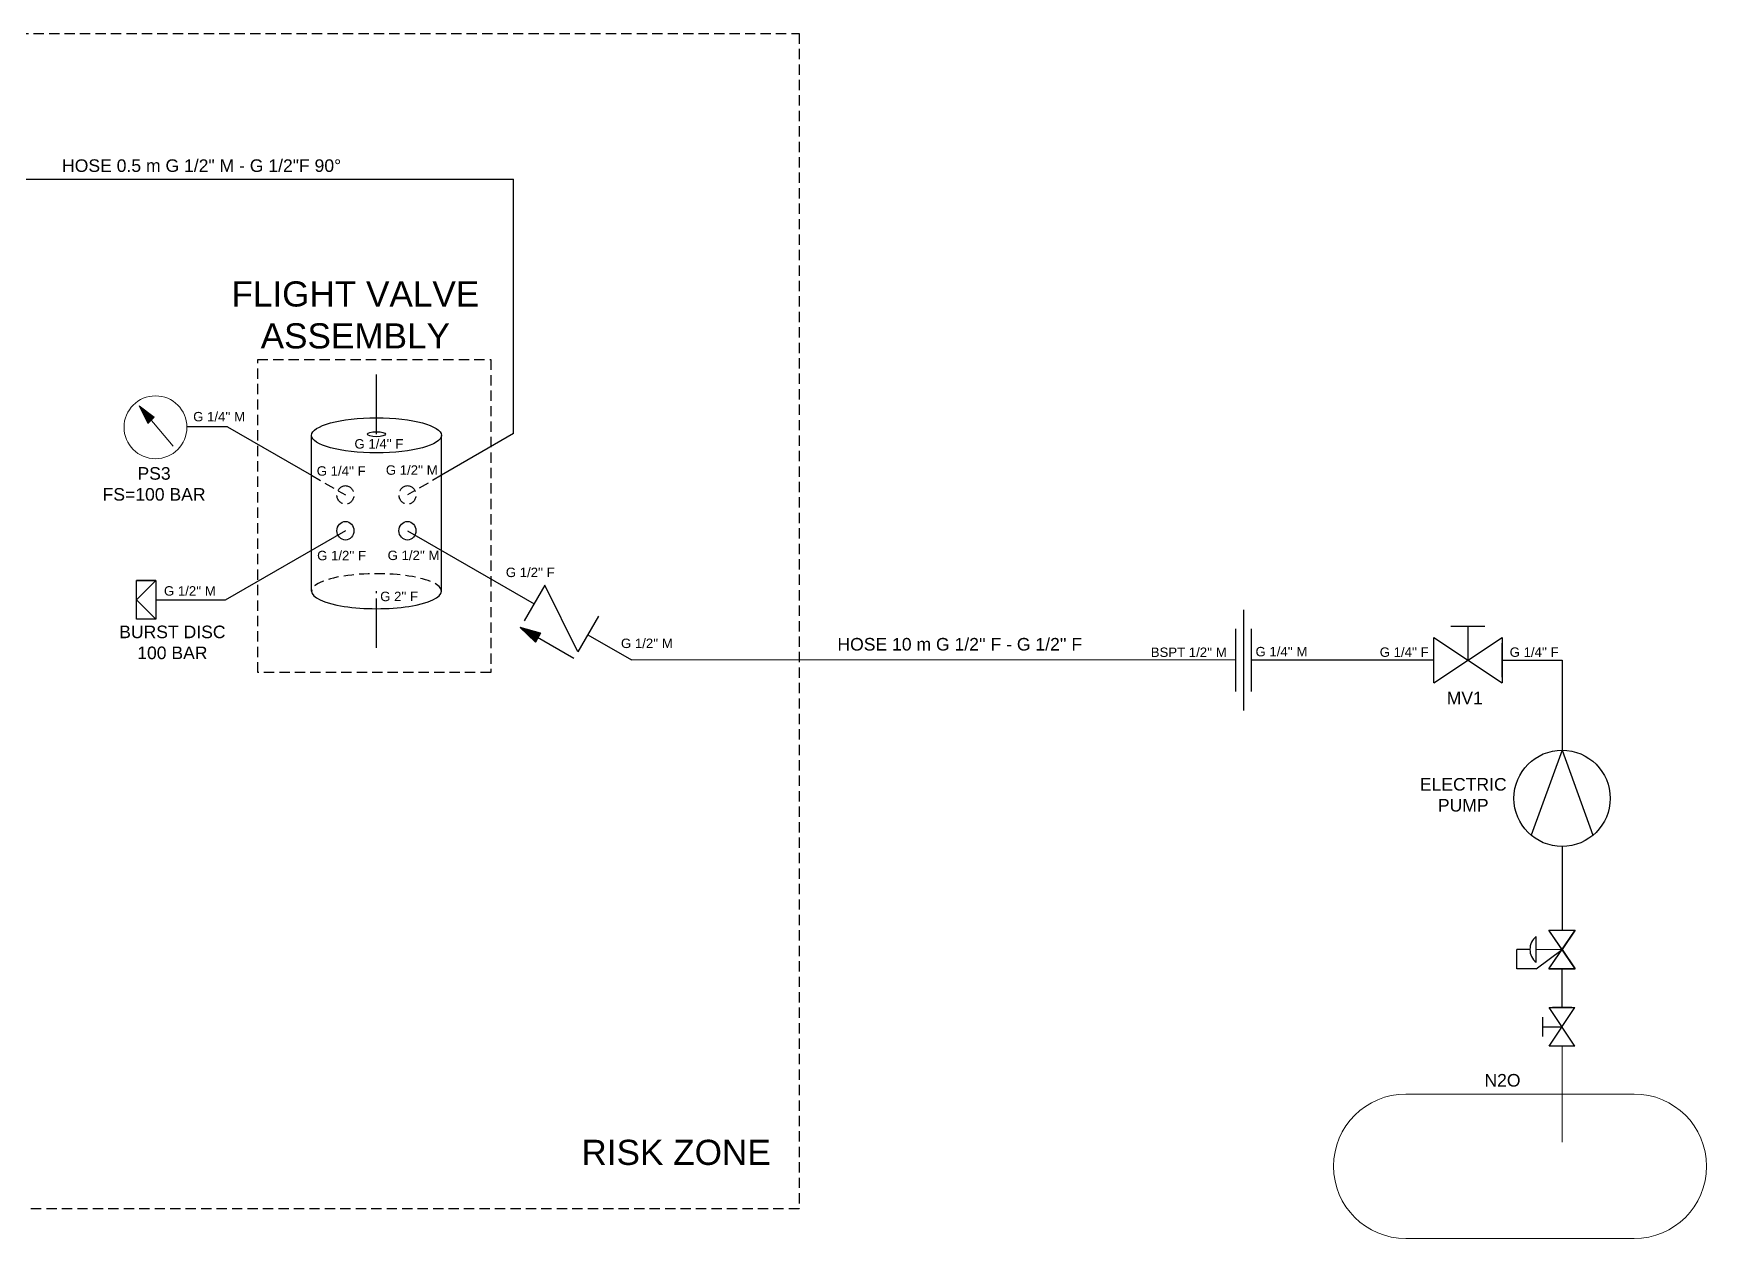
# Model space of a CAD drawing. Header units: inches. Extents: x 49.2 to 107.5, y 7.5 to 30.9.
# Drawn here: x 75.04 to 107.5, y 7.52 to 30.9 of the extents above; entities that cross this region are included whole.
import ezdxf
from ezdxf.enums import TextEntityAlignment as Align

# ---------------------------------------------------------------- set-up
doc = ezdxf.new("R2010")
doc.units = ezdxf.units.IN
doc.header["$MEASUREMENT"] = 0
doc.linetypes.add('TransientTextAxis', pattern=[0.3, 0.2, -0.1, 0, 0])
doc.layers.add('SYMS', color=7, linetype='Continuous')
doc.layers.add('WIRES', color=7, linetype='Continuous')
doc.styles.add('SIMPLEX', font='SIMPLEX')
doc.styles.add('WD', font='romans.shx')

# ---------------------------------------------------------------- blocks, each defined once
blk = doc.blocks.new('VGVA1_CHECK_VALVE1')
blk.add_hatch(color=256).paths.add_polyline_path([(-0.344, 0.379), (-0.406, 0.129), (-0.281, 0.129)])
at = {"ltscale": 3.2258}
for p, q in [((-0.344, 0.379), (-0.406, 0.129)), ((-0.344, -0.371), (-0.344, 0.379)), ((-0.344, 0.379), (-0.281, 0.129)), ((-0.25, -0.375), (0.25, 0.375)), ((0.25, 0.375), (-0.25, 0.375)), ((-0.281, 0.129), (-0.406, 0.129)), ((0.25, -0.375), (-0.25, -0.375))]:
    blk.add_line(p, q, dxfattribs=at)
at = {"ltscale": 25.4, "flags": 128}
blk.add_lwpolyline([(-0.344, 0.379), (-0.406, 0.129), (-0.281, 0.129)], close=True, dxfattribs=at)
at = {"style": 'WD'}
for tag, p, height in [('TERM02', (0.013, 0.395), 0.0625), ('X2TERM02', (0, 0.375), 0.005), ('RATING1', (0.285, -0.046), 0.125), ('DESC1', (0.285, -0.262), 0.125), ('X8TERM01', (0, -0.375), 0.005), ('TERM01', (0.024, -0.447), 0.0625), ('DESC2', (0.285, -0.446), 0.125), ('DESC3', (0.285, -0.636), 0.125), ('WDTAGALT', (0.285, -0.809), 0.125)]:
    blk.add_attdef(tag, p, '', height=height, dxfattribs=at)
at = {"style": 'WD', "flags": 1}
for tag, p in [('INST', (-0.432, 0.099)), ('LOC', (-0.432, -0.077)), ('TAG1', (-0.432, -0.266))]:
    blk.add_attdef(tag, text='', height=0.125, dxfattribs=at).set_placement(p, align=Align.RIGHT)
at = {"style": 'WD'}
blk.add_attdef('XREF', text='', height=0.0625, rotation=0.0625, dxfattribs=at).set_placement((0.379, 0.352), align=Align.TOP_CENTER)
at = {"style": 'WD', "flags": 1}
for tag, p in [('WDTYPE', (-0.414, -0.343)), ('FAMILY', (-0.407, -0.379)), ('CAT', (-0.407, -0.423)), ('MFG', (-0.405, -0.454)), ('ASSYCODE', (-0.377, -0.483))]:
    blk.add_attdef(tag, text='', height=0.01, dxfattribs=at).set_placement(p, align=Align.CENTER)
blk = doc.blocks.new('HMT1_PRESSURE_GAUGE')
blk.add_hatch(color=7).paths.add_polyline_path([(-0.13, 0.17), (-0.06, 0.03), (-0.01, 0.08)])
at = {"color": 7, "linetype": 'Continuous', "lineweight": 0, "ltscale": 645.15999}
for p, q in [((-0.13, 0.17), (0.14, -0.15)), ((-0.13, 0.17), (-0.06, 0.03)), ((-0.13, 0.17), (-0.01, 0.08)), ((-0.06, 0.03), (-0.01, 0.08))]:
    blk.add_line(p, q, dxfattribs=at)
at = {"color": 255, "linetype": 'Continuous', "lineweight": 0, "ltscale": 25.4, "flags": 128}
blk.add_lwpolyline([(-0.13, 0.17), (-0.06, 0.03), (-0.01, 0.08)], close=True, dxfattribs=at)
at = {"color": 7, "linetype": 'Continuous', "lineweight": 0, "ltscale": 645.15999}
blk.add_circle((0, 0), 0.25, dxfattribs=at)
at = {"style": 'WD', "width": 0.7}
for tag, p in [('INST', (-0.01, 0.531)), ('LOC', (-0.01, 0.406)), ('TAG1', (-0.01, 0.281)), ('DESC1', (0.021, -0.375)), ('DESC2', (0.021, -0.5)), ('DESC3', (0.021, -0.625)), ('WDTAGALT', (0.021, -0.75))]:
    blk.add_attdef(tag, text='', height=0.0938, dxfattribs=at).set_placement(p, align=Align.CENTER)
blk.add_attdef('TERM01', text='', height=0.0625, dxfattribs=at).set_placement((-0.281, 0.031), align=Align.RIGHT)
at = {"style": 'WD'}
for tag, p, height, flags in [('X4TERM01', (-0.25, 0), 0.005, 1), ('X1TERM02', (0.25, 0), 0.005, 1), ('FAMILY', (-0.052, -0.062), 0.01, 9), ('WDBLKNAM', (-0.052, -0.187), 0.01, 9)]:
    blk.add_attdef(tag, p, '', height=height, dxfattribs=dict(at, flags=flags))
at = {"flags": 1}
blk.add_attdef('WDTYPE', (0.094, 0.094), '', height=0.01, dxfattribs=at)
at = {"style": 'WD', "width": 0.7}
for tag, p, height in [('TERM02', (0.281, 0.031), 0.0625), ('RATING1', (0.281, -0.187), 0.0938)]:
    blk.add_attdef(tag, p, '', height=height, dxfattribs=at)
at = {"style": 'WD'}
blk.add_attdef('XREF', text='', height=0.0625, dxfattribs=at).set_placement((-0.281, -0.156), align=Align.RIGHT)
at = {"linetype": 'Continuous', "style": 'WD', "flags": 9}
for tag, p in [('CAT', (-0.052, -0.094)), ('MFG', (-0.052, -0.125)), ('ASSYCODE', (-0.052, -0.156))]:
    blk.add_attdef(tag, p, '', height=0.01, dxfattribs=at)
blk = doc.blocks.new('HGVA1_RUPTURE_DISK_PRES')
at = {"ltscale": 3.2258}
for p, q in [((-0.375, 0), (0.375, 0)), ((-0.375, -0.375), (-0.375, 0)), ((0, 0), (-0.375, -0.375)), ((0, 0), (0.375, -0.375)), ((0.375, -0.375), (0.375, 0))]:
    blk.add_line(p, q, dxfattribs=at)
at = {"ltscale": 25.4, "flags": 128}
blk.add_lwpolyline([(-0.375, 0), (0.375, 0), (0.375, -0.375), (-0.375, -0.375)], close=True, dxfattribs=at)
at = {"style": 'WD', "flags": 1}
for tag, p in [('INST', (-0.45, 0.29)), ('TAG1', (-0.449, -0.076)), ('LOC', (-0.45, 0.108))]:
    blk.add_attdef(tag, text='', height=0.125, dxfattribs=at).set_placement(p, align=Align.RIGHT)
at = {"style": 'WD'}
for tag, p, height in [('X2TERM02', (0, 0), 0.005), ('TERM02', (0.017, 0.012), 0.0625), ('RATING1', (0.388, -0.187), 0.125), ('DESC1', (0.388, -0.375), 0.125), ('X8TERM01', (0, -0.375), 0.005), ('TERM01', (0.028, -0.463), 0.0625), ('DESC2', (0.388, -0.559), 0.125), ('DESC3', (0.388, -0.749), 0.125), ('WDTAGALT', (0.388, -0.918), 0.125)]:
    blk.add_attdef(tag, p, '', height=height, dxfattribs=at)
blk.add_attdef('XREF', text='', height=0.0625, rotation=0.0625, dxfattribs=at).set_placement((0.526, 0.043), align=Align.TOP_CENTER)
at = {"style": 'WD', "flags": 1}
for tag, p in [('FAMILY', (-0.626, -0.321)), ('WDTYPE', (-0.612, -0.274)), ('CAT', (-0.626, -0.365)), ('MFG', (-0.625, -0.397)), ('ASSYCODE', (-0.597, -0.426))]:
    blk.add_attdef(tag, text='', height=0.01, dxfattribs=at).set_placement(p, align=Align.CENTER)
blk = doc.blocks.new('HTK1_PRESSURIZED_RESERVOIR')
at = {"color": 7, "linetype": 'Continuous', "lineweight": 0, "ltscale": 645.15999}
for p, q in [((0, -0.25), (0, 0)), ((-0.4062, -0.1246), (0.1875, -0.1246)), ((-0.4062, -0.5004), (0.1875, -0.5004))]:
    blk.add_line(p, q, dxfattribs=at)
for centre, start, end in [((-0.4062, -0.3125), 90, 270), ((0.1875, -0.3125), 270, 90)]:
    blk.add_arc(centre, 0.1879, start, end, dxfattribs=at)
at = {"style": 'WD', "width": 0.7}
for tag, p in [('INST', (-0.0708, 0.2187)), ('LOC', (-0.0708, 0.0625)), ('TAG1', (-0.0708, -0.0938))]:
    blk.add_attdef(tag, text='', height=0.125, dxfattribs=at).set_placement(p, align=Align.RIGHT)
at = {"style": 'WD'}
for tag, p, height, flags in [('X2TERM01', (0, 0), 0.005, 1), ('FAMILY', (-0.2583, -0.25), 0.01, 9), ('WDBLKNAM', (-0.2589, -0.375), 0.01, 9)]:
    blk.add_attdef(tag, p, '', height=height, dxfattribs=dict(at, flags=flags))
at = {"style": 'WD', "width": 0.7}
for tag, p, height in [('TERM01', (0.0312, -0.0938), 0.0625), ('RATING1', (0.4062, -0.375), 0.125)]:
    blk.add_attdef(tag, p, '', height=height, dxfattribs=at)
at = {"linetype": 'Continuous', "style": 'WD', "flags": 9}
for tag, p in [('CAT', (-0.2583, -0.2813)), ('MFG', (-0.2583, -0.3125)), ('ASSYCODE', (-0.2583, -0.3438))]:
    blk.add_attdef(tag, p, '', height=0.01, dxfattribs=at)
at = {"style": 'WD'}
blk.add_attdef('XREF', text='', height=0.0625, dxfattribs=at).set_placement((-0.625, -0.375), align=Align.RIGHT)
at = {"flags": 1}
blk.add_attdef('WDTYPE', (-0.2583, -0.4375), '', height=0.01, dxfattribs=at)
at = {"style": 'WD', "width": 0.7}
for tag, p in [('DESC1', (-0.1333, -0.6563)), ('DESC2', (-0.1333, -0.8125)), ('DESC3', (-0.1333, -1)), ('WDTAGALT', (-0.1333, -1.1563))]:
    blk.add_attdef(tag, text='', height=0.125, dxfattribs=at).set_placement(p, align=Align.CENTER)
blk = doc.blocks.new('VGVA1_BACK_PRESS_REG')
at = {"ltscale": 3.2258}
for p, q in [((-0.254, -0.375), (0.254, 0.375)), ((0.254, -0.375), (-0.254, 0.375)), ((-0.254, 0.375), (0.254, 0.375)), ((-0.875, -0.375), (-0.875, 0)), ((-0.625, 0), (-0.875, 0)), ((-0.5, -0.375), (0, 0)), ((-0.5, -0.375), (-0.875, -0.375)), ((-0.254, -0.375), (0.254, -0.375))]:
    blk.add_line(p, q, dxfattribs=at)
at = {"ltscale": 25.4}
for p, q in [((-0.254, 0.375), (0.254, 0.375)), ((0, 0), (-0.254, 0.375)), ((0.254, 0.375), (0, 0)), ((-0.5, -0.25), (-0.5, 0.25)), ((-0.254, -0.375), (0, 0)), ((0, 0), (0.254, -0.375)), ((0.254, -0.375), (-0.254, -0.375))]:
    blk.add_line(p, q, dxfattribs=at)
at = {"color": 7, "linetype": 'Continuous', "lineweight": 0, "ltscale": 3.2258}
for p, q in [((-0.5, -0.25), (-0.5, 0.25)), ((0, 0), (-0.5, 0))]:
    blk.add_line(p, q, dxfattribs=at)
blk.add_arc((-0.312, 0), 0.312, 126.8699, 233.1301, dxfattribs=at)
at = {"ltscale": 25.4}
blk.add_arc((-0.312, 0), 0.312, 126.8699, 233.1301, dxfattribs=at)
at = {"style": 'WD', "flags": 1}
for tag, p in [('INST', (-0.697, 0.693)), ('LOC', (-0.715, 0.532)), ('TAG1', (-0.725, 0.323))]:
    blk.add_attdef(tag, text='', height=0.125, dxfattribs=at).set_placement(p, align=Align.RIGHT)
at = {"style": 'WD'}
for tag, p, height in [('X2TERM01', (0, 0.375), 0.005), ('TERM01', (0.028, 0.391), 0.0625), ('X4TERM03', (-0.875, 0), 0.005), ('TERM03', (-0.847, 0.016), 0.0625), ('RATING1', (0.3, 0.011), 0.125), ('DESC1', (0.3, -0.205), 0.125), ('DESC2', (0.3, -0.389), 0.125), ('X8TERM02', (0, -0.375), 0.005), ('TERM02', (0.038, -0.449), 0.0625), ('WDTAGALT', (0.3, -0.769), 0.125), ('DESC3', (0.3, -0.579), 0.125)]:
    blk.add_attdef(tag, p, '', height=height, dxfattribs=at)
blk.add_attdef('XREF', text='', height=0.0625, rotation=0.0625, dxfattribs=at).set_placement((0.389, 0.375), align=Align.TOP_CENTER)
at = {"style": 'WD', "flags": 1}
for tag, p in [('FAMILY', (-0.813, -0.438)), ('CAT', (-0.813, -0.482)), ('MFG', (-0.811, -0.514)), ('ASSYCODE', (-0.783, -0.543)), ('WDTYPE', (-0.687, -0.477))]:
    blk.add_attdef(tag, text='', height=0.01, dxfattribs=at).set_placement(p, align=Align.CENTER)
blk = doc.blocks.new('VGVA1_SCREW_DOWN_VALVE')
for p, q in [((0.25, -0.375), (-0.25, 0.375)), ((-0.25, -0.375), (0.25, 0.375)), ((-0.25, 0.375), (0.25, 0.375)), ((0.187, 0.375), (-0.188, 0.375)), ((-0.375, -0.188), (-0.375, 0.187)), ((-0.375, 0), (0, 0)), ((0.25, -0.375), (-0.25, -0.375)), ((0.187, -0.375), (-0.188, -0.375))]:
    blk.add_line(p, q)
at = {"style": 'WD'}
for tag, p, height in [('X2TERM02', (0, 0.375), 0.005), ('TERM02', (0.009, 0.388), 0.0625), ('RATING1', (0.272, -0.134), 0.125), ('DESC1', (0.272, -0.35), 0.125), ('X8TERM01', (0, -0.375), 0.005), ('TERM01', (0.026, -0.447), 0.0625), ('DESC2', (0.272, -0.534), 0.125), ('DESC3', (0.272, -0.724), 0.125), ('WDTAGALT', (0.272, -0.9), 0.125)]:
    blk.add_attdef(tag, p, '', height=height, dxfattribs=at)
at = {"style": 'WD', "width": 0.7, "flags": 1}
blk.add_attdef('TAG1', text='', height=0.125, dxfattribs=at).set_placement((-0.476, 0.108), align=Align.RIGHT)
at = {"style": 'WD'}
blk.add_attdef('XREF', text='', height=0.0625, rotation=0.0625, dxfattribs=at).set_placement((0.4, 0.326), align=Align.TOP_CENTER)
at = {"style": 'WD', "width": 0.7}
for tag, p in [('INST', (-0.476, -0.068)), ('LOC', (-0.476, -0.235))]:
    blk.add_attdef(tag, text='', height=0.125, dxfattribs=at).set_placement(p, align=Align.RIGHT)
at = {"style": 'WD', "flags": 1}
for tag, p in [('WDTYPE', (-0.168, -0.021)), ('FAMILY', (-0.158, -0.04)), ('CAT', (-0.158, -0.085)), ('MFG', (-0.157, -0.116)), ('ASSYCODE', (-0.129, -0.145))]:
    blk.add_attdef(tag, text='', height=0.01, dxfattribs=at).set_placement(p, align=Align.CENTER)
blk = doc.blocks.new('VFI1_UNION')
at = {"ltscale": 3.2258}
for p, q in [((-0.4, -0.063), (0.4, -0.063)), ((-0.25, 0), (0.25, 0)), ((-0.25, -0.125), (0.25, -0.125))]:
    blk.add_line(p, q, dxfattribs=at)
at = {"style": 'WD'}
blk.add_attdef('WDTAGALT', text='', height=0.125, dxfattribs=at).set_placement((-0.035, 0.116), align=Align.RIGHT)
for tag, p, height in [('RATING1', (0.136, 0.123), 0.125), ('X2TERM02', (0, 0), 0.005), ('TERM02', (0.008, 0.013), 0.0625), ('X8TERM01', (0, -0.125), 0.005), ('DESC1', (-0.937, -0.297), 0.125), ('TERM01', (0.017, -0.206), 0.0625), ('DESC2', (-0.937, -0.481), 0.125), ('DESC3', (-0.937, -0.671), 0.125)]:
    blk.add_attdef(tag, p, '', height=height, dxfattribs=at)
blk.add_attdef('XREF', text='', height=0.0625, rotation=0.0625, dxfattribs=at).set_placement((0.597, -0.011), align=Align.TOP_CENTER)
at = {"style": 'WD', "flags": 1}
for tag, height, p in [('INST', 0.125, (0.078, -0.384)), ('WDTYPE', 0.01, (0.506, -0.167)), ('FAMILY', 0.01, (0.614, -0.146)), ('CAT', 0.01, (0.614, -0.19)), ('MFG', 0.01, (0.615, -0.222)), ('ASSYCODE', 0.01, (0.643, -0.251)), ('LOC', 0.125, (0.054, -0.545)), ('TAG1', 0.125, (0.072, -0.755))]:
    blk.add_attdef(tag, text='', height=height, dxfattribs=at).set_placement(p, align=Align.CENTER)

msp = doc.modelspace()

# ---------------------------------------------------------------- linework, layer by layer
for p, q in [((72.274, 28.072), (84.357, 28.072)), ((84.357, 23.137), (84.357, 28.072)), ((81.697, 23.125), (81.697, 24.287)), ((78.805, 23.27), (78.027, 23.27)), ((78.805, 23.27), (80.438, 22.328)), ((80.438, 20.08), (80.438, 23.109)), ((84.357, 23.137), (82.957, 22.328)), ((82.957, 20.08), (82.957, 23.103)), ((81.095, 21.253), (78.761, 19.906)), ((82.299, 21.253), (84.756, 19.834)), ((78.761, 19.906), (77.417, 19.906)), ((81.697, 18.983), (81.697, 19.741)), ((85.795, 19.234), (86.641, 18.746)), ((98.369, 18.742), (86.641, 18.746)), ((102.208, 18.741), (98.674, 18.742)), ((104.695, 16.995), (104.095, 15.346)), ((104.695, 16.995), (105.293, 15.344))]:
    msp.add_line(p, q)
at = {"linetype": 'TransientTextAxis'}
for p, q in [((80.438, 22.328), (81.095, 21.948)), ((82.957, 22.328), (82.299, 21.948)), ((81.697, 19.741), (81.697, 20.08))]:
    msp.add_line(p, q, dxfattribs=at)
at = {"color": 240, "linetype": 'TransientTextAxis', "true_color": 0xed1f24}
msp.add_lwpolyline([(49.246, 30.901), (89.895, 30.901), (89.895, 8.094), (49.246, 8.094)], close=True, dxfattribs=at)
at = {"color": 30, "linetype": 'TransientTextAxis', "true_color": 0xf8991e}
msp.add_lwpolyline([(79.393, 24.573), (83.914, 24.573), (83.914, 18.502), (79.393, 18.502)], close=True, dxfattribs=at)
msp.add_circle((104.695, 16.061), 0.934)
for centre, major_axis, ratio in [((81.697, 23.103), (-1.259, 0), 0.269859), ((81.697, 23.125), (-0.178, 0), 0.269917), ((81.095, 21.253), (0, 0.18), 0.915912), ((82.299, 21.253), (0, 0.18), 0.915912)]:
    msp.add_ellipse(centre, major_axis=major_axis, ratio=ratio)
at = {"linetype": 'TransientTextAxis'}
for centre in [(81.095, 21.948), (82.299, 21.948)]:
    msp.add_ellipse(centre, major_axis=(0, 0.18), ratio=0.915912, dxfattribs=at)
msp.add_ellipse((81.697, 20.08), major_axis=(1.259, 0), ratio=0.269859, start_param=6.282429, end_param=9.426756, dxfattribs=at)
msp.add_ellipse((81.697, 20.08), major_axis=(-1.259, 0), ratio=0.269859, start_param=6.282429, end_param=9.426756)
at = {"layer": 'WIRES'}
for p, q in [((103.53, 18.741), (104.695, 18.741)), ((104.695, 18.741), (104.695, 16.995)), ((104.695, 15.128), (104.695, 13.504)), ((104.695, 12.004), (104.695, 12.754))]:
    msp.add_line(p, q, dxfattribs=at)

# ---------------------------------------------------------------- block references
at = {"layer": 'SYMS'}
for name, p, xscale, yscale, zscale in [('HMT1_PRESSURE_GAUGE', (77.41, 23.26), 2.438902001164822, 2.438902001164822, 2.438902001164822), ('HTK1_PRESSURIZED_RESERVOIR', (104.696, 11.254), 7.462734260569758, 7.462734260569758, 7.462734260569758)]:
    msp.add_blockref(name, p, dxfattribs=dict(at, xscale=xscale, yscale=yscale, zscale=zscale))
at = {"layer": 'SYMS', "rotation": 90}
msp.add_blockref('HGVA1_RUPTURE_DISK_PRES', (77.042, 19.913), dxfattribs=at)
at = {"layer": 'SYMS'}
for name, p, xscale, yscale, zscale, rotation in [('VGVA1_CHECK_VALVE1', (85.285, 19.55), 1.6, 1.6, 2, 59.99999999999999), ('VFI1_UNION', (98.369, 18.741), 2.438902001164822, 2.438902001164822, 2.438902001164822, 90), ('VGVA1_SCREW_DOWN_VALVE', (102.869, 18.741), 1.763562869648922, 1.763562869648922, 1.763562869648922, 270)]:
    msp.add_blockref(name, p, dxfattribs=dict(at, xscale=xscale, yscale=yscale, zscale=zscale, rotation=rotation))
for name, p in [('VGVA1_BACK_PRESS_REG', (104.695, 13.129)), ('VGVA1_SCREW_DOWN_VALVE', (104.695, 11.629))]:
    msp.add_blockref(name, p, dxfattribs=at)

# ---------------------------------------------------------------- texts
at = {"color": 1, "attachment_point": 5, "style": 'SIMPLEX'}
for s, width, heights, insert, char_height in [('\\A1;{\\fArial|b0|i0|c0|p34;\\C152;\\c12285479;HOSE 0.5 m G 1/2" M - G 1/2"F 90°}', 7.70294, [0.417], (78.305, 28.335), 0.24389), ('{\\fArial|b0|i0|c0|p34;\\C30;\\c2005496;FLIGHT VALVE ASSEMBLY}', 6.69679, [0], (81.287, 25.437), 0.48778), ("\\A1;{\\fArial|b0|i0|c0|p34;\\C85;\\c4766296;G 1/4'' M}", 1.24657, [0], (78.645, 23.465), 0.18292), ("\\A1;{\\fArial|b0|i0|c0|p34;\\C85;\\c4766296;G 1/4'' F}", 1.24657, [0], (81.745, 22.937), 0.18292), ('{\\fArial|b0|i0|c0|p34;\\C152;\\c12285479;PS3\\PFS=100 BAR}', 3.62001, [0], (77.383, 22.16), 0.24389), ("\\A1;{\\fArial|b0|i0|c0|p34;\\C85;\\c4766296;G 1/4'' F}", 1.24657, [0], (81.013, 22.411), 0.18292), ("\\A1;{\\fArial|b0|i0|c0|p34;\\C85;\\c4766296;G 1/2'' M}", 1.24657, [0], (82.382, 22.429), 0.18292), ("\\A1;{\\fArial|b0|i0|c0|p34;\\C85;\\c4766296;G 1/2'' F}", 1.18659, [0], (81.021, 20.77), 0.18292), ("\\A1;{\\fArial|b0|i0|c0|p34;\\C85;\\c4766296;G 1/2'' M}", 1.24657, [0], (82.417, 20.774), 0.18292), ("\\A1;{\\fArial|b0|i0|c0|p34;\\C85;\\c4766296;G 1/2'' F}", 1.24657, [0], (84.681, 20.444), 0.18292), ("\\A1;{\\fArial|b0|i0|c0|p34;\\C85;\\c4766296;G 1/2'' M}", 1.24657, [0], (78.078, 20.084), 0.18292), ("\\A1;{\\fArial|b0|i0|c0|p34;\\C85;\\c4766296;G 2'' F}", 1.24657, [0], (82.137, 19.977), 0.18292), ('{\\fArial|b0|i0|c0|p34;\\C152;\\c12285479;BURST DISC\\P100 BAR}', 3.62001, [0], (77.738, 19.085), 0.24389), ("\\A1;{\\fArial|b0|i0|c0|p34;\\C85;\\c4766296;G 1/2'' M}", 1.24657, [0], (86.943, 19.067), 0.18292), ("\\A1;{\\fArial|b0|i0|c0|p34;\\C152;\\c12285479;HOSE 10 m G 1/2'' F - G 1/2'' F}", 6.81359, [0.417], (93.012, 19.049), 0.24389), ("\\A1;{\\fArial|b0|i0|c0|p34;\\C85;\\c4766296;BSPT 1/2'' M}", 1.737, [0], (97.454, 18.894), 0.18292), ("\\A1;{\\fArial|b0|i0|c0|p34;\\C85;\\c4766296;G 1/4'' M}", 1.24657, [0], (99.252, 18.906), 0.18292), ("\\A1;{\\fArial|b0|i0|c0|p34;\\C85;\\c4766296;G 1/4\\H1x;'' F}", 1.24657, [0], (101.633, 18.896), 0.18292), ("\\A1;{\\fArial|b0|i0|c0|p34;\\C85;\\c4766296;G 1/4\\H1x;'' F}", 1.24657, [0], (104.154, 18.896), 0.18292), ('{\\fArial|b0|i0|c0|p34;\\C152;\\c12285479;MV1}', 3.62001, [0], (102.808, 18.008), 0.24389), ('{\\fArial|b0|i0|c0|p34;\\C152;\\c12285479;ELECTRIC\\PPUMP}', 3.62001, [0], (102.778, 16.128), 0.24389), ('{\\fArial|b0|i0|c0|p34;\\C152;\\c12285479;N2O}', 3.62001, [0], (103.539, 10.589), 0.24389), ('{\\fArial|b0|i0|c0|p34;\\C240;\\c2367469;RISK ZONE}', 6.69679, [0], (87.509, 9.189), 0.48778)]:
    msp.add_mtext_dynamic_manual_height_columns(s, width=width, gutter_width=2.439, heights=heights, dxfattribs=dict(at, insert=insert, char_height=char_height))

doc.saveas('drawing.dxf')
